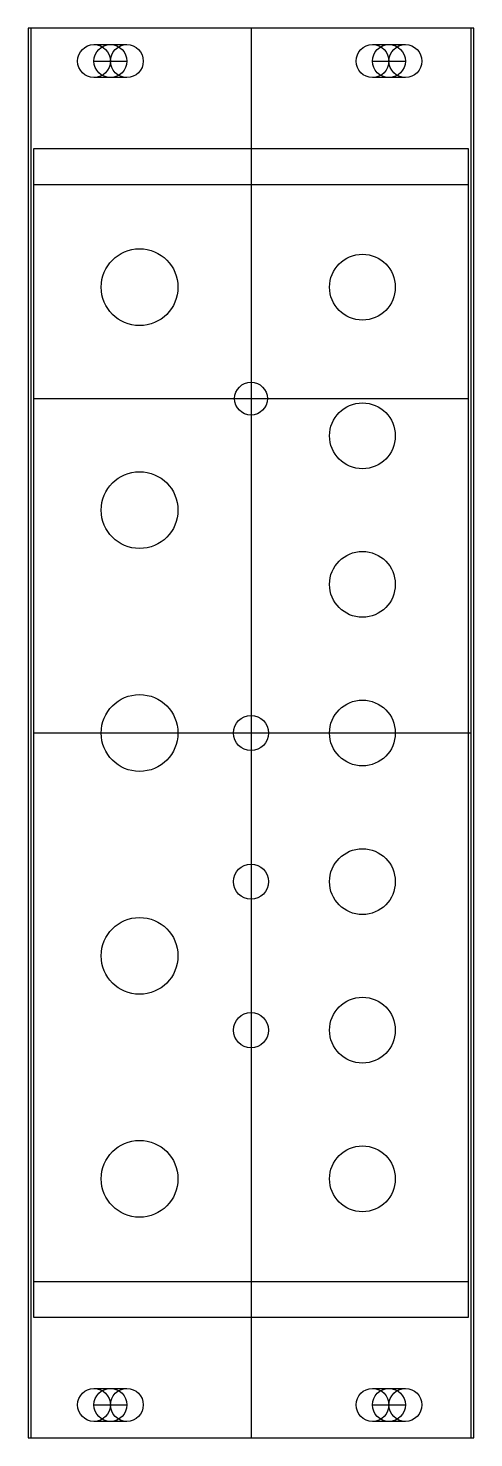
# Model space of a CAD drawing. Header units: millimetres. Extents: x -20 to 20, y -64 to 64.
import ezdxf

# ---------------------------------------------------------------- set-up
doc = ezdxf.new("R2010")
doc.units = ezdxf.units.MM
doc.layers.get('0').update_dxf_attribs({"linetype": 'CONTINUOUS'})

msp = doc.modelspace()

# ---------------------------------------------------------------- linework, layer by layer
for p, q in [((0, 64.25), (0, -64.25)), ((-14.32, 62.75), (-11.32, 62.75)), ((11.08, 62.75), (14.08, 62.75)), ((-14.32, 61.25), (-11.32, 61.25)), ((11.08, 61.25), (14.08, 61.25)), ((-11.32, 59.75), (-14.32, 59.75)), ((14.08, 59.75), (11.08, 59.75)), ((-19.82, 50), (19.82, 50)), ((-19.82, 30.48), (19.82, 30.48)), ((20.07, 0), (-19.82, 0)), ((-19.82, -50), (19.82, -50)), ((-14.32, -59.75), (-11.32, -59.75)), ((11.08, -59.75), (14.08, -59.75)), ((-14.32, -61.25), (-11.32, -61.25)), ((11.08, -61.25), (14.08, -61.25)), ((-11.32, -62.75), (-14.32, -62.75)), ((14.08, -62.75), (11.08, -62.75))]:
    msp.add_line(p, q)
for points in [[(20.32, 64.25), (-20.32, 64.25), (-20.32, -64.25), (20.32, -64.25)], [(20.07, 64.25), (-20.07, 64.25), (-20.07, -64.25), (20.07, -64.25)], [(19.82, 53.25), (-19.82, 53.25), (-19.82, -53.25), (19.82, -53.25)]]:
    msp.add_lwpolyline(points, close=True)
for centre, radius in [((-14.32, 61.25), 1.5), ((-12.82, 61.25), 1.5), ((-12.82, 61.25), 1.5), ((-11.32, 61.25), 1.5), ((11.08, 61.25), 1.5), ((12.58, 61.25), 1.5), ((12.58, 61.25), 1.5), ((14.08, 61.25), 1.5), ((-10.16, 40.64), 3.5), ((10.16, 40.64), 3), ((0, 30.48), 1.5), ((10.16, 27.09), 3), ((-10.16, 20.32), 3.5), ((10.16, 13.55), 3), ((-10.16, 0), 3.5), ((10.16, 0), 3), ((0, 0), 1.6), ((10.16, -13.55), 3), ((0, -13.55), 1.6), ((-10.16, -20.32), 3.5), ((10.16, -27.09), 3), ((0, -27.09), 1.6), ((-10.16, -40.64), 3.5), ((10.16, -40.64), 3), ((-14.32, -61.25), 1.5), ((-12.82, -61.25), 1.5), ((-12.82, -61.25), 1.5), ((-11.32, -61.25), 1.5), ((11.08, -61.25), 1.5), ((12.58, -61.25), 1.5), ((12.58, -61.25), 1.5), ((14.08, -61.25), 1.5)]:
    msp.add_circle(centre, radius)

doc.saveas('drawing.dxf')
